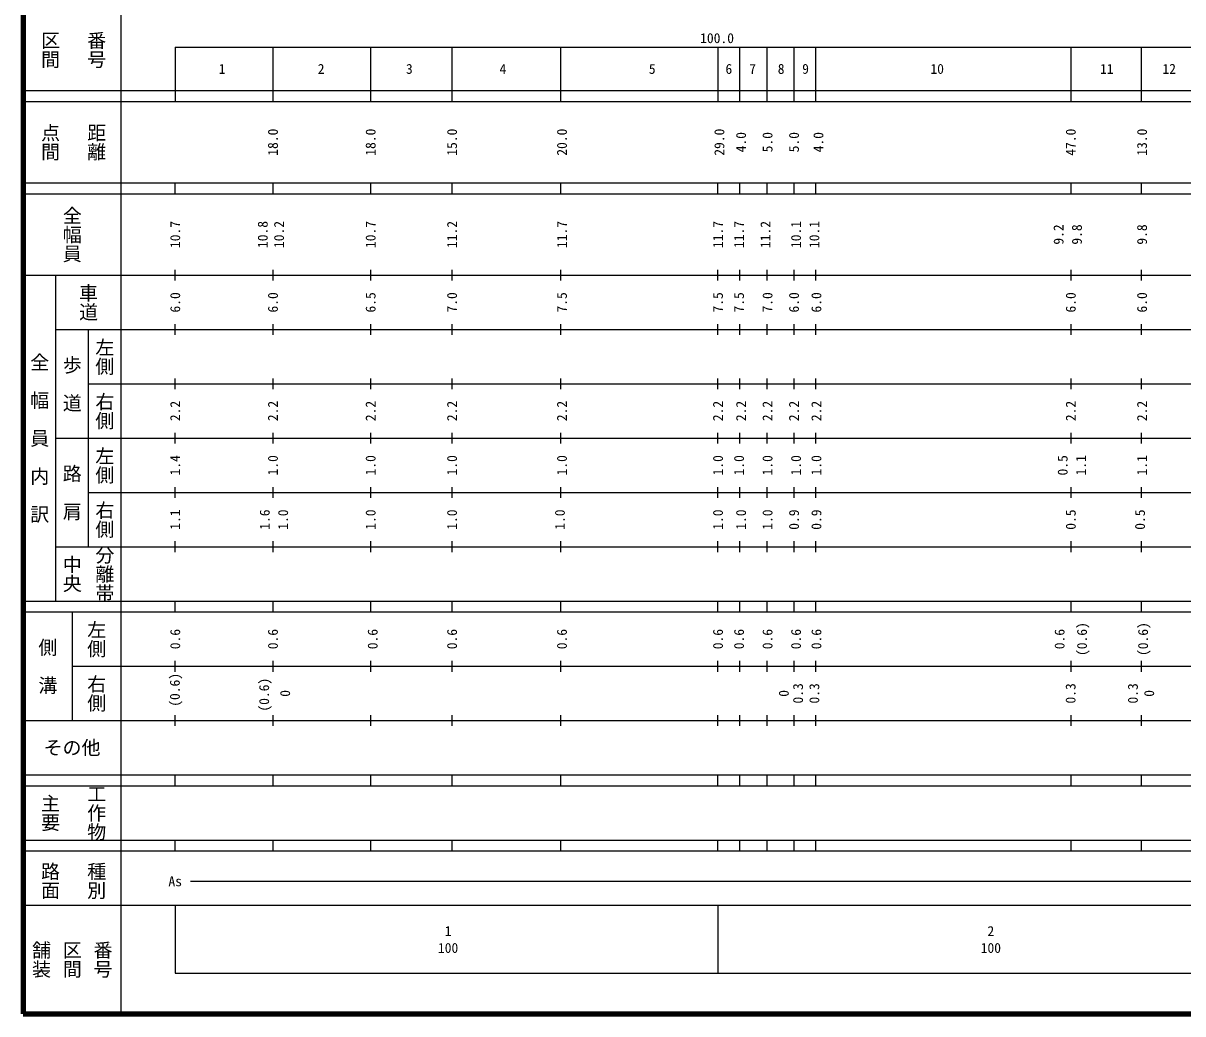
# Model space of a CAD drawing. Units: millimetres on the paper, enlarged 1000 times. Extents: x 40000 to 680000, y 20000 to 380000.
# Drawn here: x 40000 to 253655, y 20000 to 202409 of the extents above; entities that cross this region are included whole.
import ezdxf
from ezdxf.enums import TextEntityAlignment as Align

# ---------------------------------------------------------------- set-up
doc = ezdxf.new("R2010")
doc.units = ezdxf.units.MM
doc.header["$LTSCALE"] = 1000
doc.layers.add('M-TTL', color=2, linetype='Continuous', lineweight=140)
doc.layers.add('M-TTL-BAND', color=7, linetype='Continuous', lineweight=25)
doc.styles.add('@ＭＳ ゴシック', font='')
doc.styles.add('ＭＳ ゴシック', font='')
doc.styles.get('@ＭＳ ゴシック').set_extended_font_data('@MS Gothic')
doc.styles.get('ＭＳ ゴシック').set_extended_font_data('MS Gothic')

msp = doc.modelspace()

# ---------------------------------------------------------------- linework, layer by layer
at = {"layer": 'M-TTL'}
for p, q in [((40000, 380000), (40000, 20000)), ((40000, 20000), (680000, 20000))]:
    msp.add_line(p, q, dxfattribs=at)
at = {"layer": 'M-TTL-BAND'}
for p, q in [((58000, 370000), (58000, 20000)), ((68000, 198000), (579000, 198000)), ((68000, 198000), (68000, 188000)), ((86000, 198000), (86000, 188000)), ((104000, 198000), (104000, 188000)), ((119000, 198000), (119000, 188000)), ((139000, 198000), (139000, 188000)), ((168000, 198000), (168000, 188000)), ((172000, 198000), (172000, 188000)), ((177000, 198000), (177000, 188000)), ((182000, 198000), (182000, 188000)), ((186000, 198000), (186000, 188000)), ((233000, 198000), (233000, 188000)), ((246000, 198000), (246000, 188000)), ((40000, 190000), (579000, 190000)), ((40000, 188000), (579000, 188000)), ((40000, 173000), (579000, 173000)), ((40000, 171000), (579000, 171000)), ((68000, 171000), (68000, 173000)), ((86000, 173000), (86000, 171000)), ((104000, 173000), (104000, 171000)), ((119000, 173000), (119000, 171000)), ((139000, 173000), (139000, 171000)), ((168000, 171000), (168000, 173000)), ((172000, 173000), (172000, 171000)), ((177000, 173000), (177000, 171000)), ((182000, 173000), (182000, 171000)), ((186000, 173000), (186000, 171000)), ((233000, 173000), (233000, 171000)), ((246000, 173000), (246000, 171000)), ((40000, 156000), (579000, 156000)), ((46000, 96000), (46000, 156000)), ((68000, 155000), (68000, 157000)), ((86000, 157000), (86000, 155000)), ((104000, 157000), (104000, 155000)), ((119000, 157000), (119000, 155000)), ((139000, 157000), (139000, 155000)), ((168000, 155000), (168000, 157000)), ((172000, 157000), (172000, 155000)), ((177000, 157000), (177000, 155000)), ((182000, 157000), (182000, 155000)), ((186000, 157000), (186000, 155000)), ((233000, 157000), (233000, 155000)), ((246000, 157000), (246000, 155000)), ((46000, 146000), (579000, 146000)), ((52000, 146000), (52000, 106000)), ((68000, 145000), (68000, 147000)), ((86000, 147000), (86000, 145000)), ((104000, 147000), (104000, 145000)), ((119000, 147000), (119000, 145000)), ((139000, 147000), (139000, 145000)), ((168000, 145000), (168000, 147000)), ((172000, 147000), (172000, 145000)), ((177000, 147000), (177000, 145000)), ((182000, 147000), (182000, 145000)), ((186000, 147000), (186000, 145000)), ((233000, 147000), (233000, 145000)), ((246000, 147000), (246000, 145000)), ((68000, 135000), (68000, 137000)), ((86000, 137000), (86000, 135000)), ((104000, 137000), (104000, 135000)), ((119000, 137000), (119000, 135000)), ((139000, 137000), (139000, 135000)), ((168000, 135000), (168000, 137000)), ((172000, 137000), (172000, 135000)), ((177000, 137000), (177000, 135000)), ((182000, 137000), (182000, 135000)), ((186000, 137000), (186000, 135000)), ((233000, 137000), (233000, 135000)), ((246000, 137000), (246000, 135000)), ((52000, 136000), (579000, 136000)), ((68000, 125000), (68000, 127000)), ((86000, 127000), (86000, 125000)), ((104000, 127000), (104000, 125000)), ((119000, 127000), (119000, 125000)), ((139000, 127000), (139000, 125000)), ((168000, 125000), (168000, 127000)), ((172000, 127000), (172000, 125000)), ((177000, 127000), (177000, 125000)), ((182000, 127000), (182000, 125000)), ((186000, 127000), (186000, 125000)), ((233000, 127000), (233000, 125000)), ((246000, 127000), (246000, 125000)), ((46000, 126000), (579000, 126000)), ((52000, 116000), (579000, 116000)), ((68000, 115000), (68000, 117000)), ((86000, 117000), (86000, 115000)), ((104000, 117000), (104000, 115000)), ((119000, 117000), (119000, 115000)), ((139000, 117000), (139000, 115000)), ((168000, 115000), (168000, 117000)), ((172000, 117000), (172000, 115000)), ((177000, 117000), (177000, 115000)), ((182000, 117000), (182000, 115000)), ((186000, 117000), (186000, 115000)), ((233000, 117000), (233000, 115000)), ((246000, 117000), (246000, 115000)), ((68000, 105000), (68000, 107000)), ((86000, 107000), (86000, 105000)), ((104000, 107000), (104000, 105000)), ((119000, 107000), (119000, 105000)), ((139000, 107000), (139000, 105000)), ((168000, 105000), (168000, 107000)), ((172000, 107000), (172000, 105000)), ((177000, 107000), (177000, 105000)), ((182000, 107000), (182000, 105000)), ((186000, 107000), (186000, 105000)), ((233000, 107000), (233000, 105000)), ((246000, 107000), (246000, 105000)), ((46000, 106000), (579000, 106000)), ((40000, 96000), (579000, 96000)), ((68000, 94000), (68000, 96000)), ((86000, 96000), (86000, 94000)), ((104000, 96000), (104000, 94000)), ((119000, 96000), (119000, 94000)), ((139000, 96000), (139000, 94000)), ((168000, 94000), (168000, 96000)), ((172000, 96000), (172000, 94000)), ((177000, 96000), (177000, 94000)), ((182000, 96000), (182000, 94000)), ((186000, 96000), (186000, 94000)), ((233000, 96000), (233000, 94000)), ((246000, 96000), (246000, 94000)), ((40000, 94000), (579000, 94000)), ((49000, 94000), (49000, 74000)), ((49000, 84000), (579000, 84000)), ((68000, 83000), (68000, 85000)), ((86000, 85000), (86000, 83000)), ((104000, 85000), (104000, 83000)), ((119000, 85000), (119000, 83000)), ((139000, 85000), (139000, 83000)), ((168000, 83000), (168000, 85000)), ((172000, 85000), (172000, 83000)), ((177000, 85000), (177000, 83000)), ((182000, 85000), (182000, 83000)), ((186000, 85000), (186000, 83000)), ((233000, 85000), (233000, 83000)), ((246000, 85000), (246000, 83000)), ((68000, 73000), (68000, 75000)), ((86000, 75000), (86000, 73000)), ((104000, 75000), (104000, 73000)), ((119000, 75000), (119000, 73000)), ((139000, 75000), (139000, 73000)), ((168000, 73000), (168000, 75000)), ((172000, 75000), (172000, 73000)), ((177000, 75000), (177000, 73000)), ((182000, 75000), (182000, 73000)), ((186000, 75000), (186000, 73000)), ((233000, 75000), (233000, 73000)), ((246000, 75000), (246000, 73000)), ((40000, 74000), (579000, 74000)), ((40000, 64000), (579000, 64000)), ((40000, 62000), (579000, 62000)), ((68000, 62000), (68000, 64000)), ((86000, 64000), (86000, 62000)), ((104000, 64000), (104000, 62000)), ((119000, 64000), (119000, 62000)), ((139000, 64000), (139000, 62000)), ((168000, 62000), (168000, 64000)), ((172000, 64000), (172000, 62000)), ((177000, 64000), (177000, 62000)), ((182000, 64000), (182000, 62000)), ((186000, 64000), (186000, 62000)), ((233000, 64000), (233000, 62000)), ((246000, 64000), (246000, 62000)), ((40000, 52000), (579000, 52000)), ((68000, 50000), (68000, 52000)), ((86000, 52000), (86000, 50000)), ((104000, 52000), (104000, 50000)), ((119000, 52000), (119000, 50000)), ((139000, 52000), (139000, 50000)), ((168000, 50000), (168000, 52000)), ((172000, 52000), (172000, 50000)), ((177000, 52000), (177000, 50000)), ((182000, 52000), (182000, 50000)), ((186000, 52000), (186000, 50000)), ((233000, 52000), (233000, 50000)), ((246000, 52000), (246000, 50000)), ((40000, 50000), (579000, 50000)), ((70805, 44406), (565903, 44406)), ((40000, 40000), (579000, 40000)), ((68000, 40000), (68000, 27500)), ((168000, 40000), (168000, 27500)), ((68000, 27500), (579000, 27500))]:
    msp.add_line(p, q, dxfattribs=at)

# ---------------------------------------------------------------- texts
for s, height, rotation, style, p in [('区間', 2566, 270, '@ＭＳ ゴシック', (45000, 197500)), ('番号', 2566, 270, '@ＭＳ ゴシック', (53500, 197500)), ('点間', 2566, 270, '@ＭＳ ゴシック', (45000, 180500)), ('距離', 2566, 270, '@ＭＳ ゴシック', (53500, 180500)), ('18.0', 1833, 90, 'ＭＳ ゴシック', (86002, 180500)), ('18.0', 1833, 90, 'ＭＳ ゴシック', (104003, 180500)), ('15.0', 1833, 90, 'ＭＳ ゴシック', (119003, 180500)), ('20.0', 1833, 90, 'ＭＳ ゴシック', (139254, 180500)), ('29.0', 1833, 90, 'ＭＳ ゴシック', (168255, 180500)), ('4.0', 1833, 90, 'ＭＳ ゴシック', (172255, 180500)), ('5.0', 1833, 90, 'ＭＳ ゴシック', (177131, 180500)), ('5.0', 1833, 90, 'ＭＳ ゴシック', (182006, 180500)), ('4.0', 1833, 90, 'ＭＳ ゴシック', (186506, 180500)), ('47.0', 1833, 90, 'ＭＳ ゴシック', (233008, 180500)), ('13.0', 1833, 90, 'ＭＳ ゴシック', (246133, 180500)), ('全幅員', 2566, 270, '@ＭＳ ゴシック', (49000, 163500)), ('10.7', 1833, 90, 'ＭＳ ゴシック', (68002, 163500)), ('10.8', 1833, 90, 'ＭＳ ゴシック', (84127, 163500)), ('10.2', 1833, 90, 'ＭＳ ゴシック', (87127, 163500)), ('10.7', 1833, 90, 'ＭＳ ゴシック', (104003, 163500)), ('11.2', 1833, 90, 'ＭＳ ゴシック', (119003, 163500)), ('11.7', 1833, 90, 'ＭＳ ゴシック', (139254, 163500)), ('11.7', 1833, 90, 'ＭＳ ゴシック', (168002, 163500)), ('11.7', 1833, 90, 'ＭＳ ゴシック', (171880, 163500)), ('11.2', 1833, 90, 'ＭＳ ゴシック', (176756, 163500)), ('10.1', 1833, 90, 'ＭＳ ゴシック', (182381, 163500)), ('10.1', 1833, 90, 'ＭＳ ゴシック', (185756, 163500)), ('9.2', 1833, 90, 'ＭＳ ゴシック', (230758, 163500)), ('9.8', 1833, 90, 'ＭＳ ゴシック', (234133, 163500)), ('9.8', 1833, 90, 'ＭＳ ゴシック', (246133, 163500)), ('車道', 2566, 270, '@ＭＳ ゴシック', (52000, 151000)), ('6.0', 1833, 90, 'ＭＳ ゴシック', (68002, 151000)), ('6.0', 1833, 90, 'ＭＳ ゴシック', (86002, 151000)), ('6.5', 1833, 90, 'ＭＳ ゴシック', (104003, 151000)), ('7.0', 1833, 90, 'ＭＳ ゴシック', (119003, 151000)), ('7.5', 1833, 90, 'ＭＳ ゴシック', (139254, 151000)), ('7.5', 1833, 90, 'ＭＳ ゴシック', (168002, 151000)), ('7.5', 1833, 90, 'ＭＳ ゴシック', (171880, 151000)), ('7.0', 1833, 90, 'ＭＳ ゴシック', (177131, 151000)), ('6.0', 1833, 90, 'ＭＳ ゴシック', (182006, 151000)), ('6.0', 1833, 90, 'ＭＳ ゴシック', (186131, 151000)), ('6.0', 1833, 90, 'ＭＳ ゴシック', (233008, 151000)), ('6.0', 1833, 90, 'ＭＳ ゴシック', (246133, 151000)), ('左側', 2566, 270, '@ＭＳ ゴシック', (55000, 141000)), ('全\u3000幅\u3000員\u3000内\u3000訳', 2566, 270, '@ＭＳ ゴシック', (43000, 126000)), ('歩\u3000道', 2566, 270, '@ＭＳ ゴシック', (49000, 136000)), ('右側', 2566, 270, '@ＭＳ ゴシック', (55000, 131000)), ('2.2', 1833, 90, 'ＭＳ ゴシック', (68002, 131000)), ('2.2', 1833, 90, 'ＭＳ ゴシック', (86002, 131000)), ('2.2', 1833, 90, 'ＭＳ ゴシック', (104003, 131000)), ('2.2', 1833, 90, 'ＭＳ ゴシック', (119003, 131000)), ('2.2', 1833, 90, 'ＭＳ ゴシック', (139254, 131000)), ('2.2', 1833, 90, 'ＭＳ ゴシック', (168002, 131000)), ('2.2', 1833, 90, 'ＭＳ ゴシック', (172255, 131000)), ('2.2', 1833, 90, 'ＭＳ ゴシック', (177131, 131000)), ('2.2', 1833, 90, 'ＭＳ ゴシック', (182006, 131000)), ('2.2', 1833, 90, 'ＭＳ ゴシック', (186131, 131000)), ('2.2', 1833, 90, 'ＭＳ ゴシック', (233008, 131000)), ('2.2', 1833, 90, 'ＭＳ ゴシック', (246133, 131000)), ('左側', 2566, 270, '@ＭＳ ゴシック', (55000, 121000)), ('1.4', 1833, 90, 'ＭＳ ゴシック', (68002, 121000)), ('1.0', 1833, 90, 'ＭＳ ゴシック', (86002, 121000)), ('1.0', 1833, 90, 'ＭＳ ゴシック', (104003, 121000)), ('1.0', 1833, 90, 'ＭＳ ゴシック', (119003, 121000)), ('1.0', 1833, 90, 'ＭＳ ゴシック', (139254, 121000)), ('1.0', 1833, 90, 'ＭＳ ゴシック', (168002, 121000)), ('1.0', 1833, 90, 'ＭＳ ゴシック', (171880, 121000)), ('1.0', 1833, 90, 'ＭＳ ゴシック', (177131, 121000)), ('1.0', 1833, 90, 'ＭＳ ゴシック', (182381, 121000)), ('1.0', 1833, 90, 'ＭＳ ゴシック', (186131, 121000)), ('0.5', 1833, 90, 'ＭＳ ゴシック', (231508, 121000)), ('1.1', 1833, 90, 'ＭＳ ゴシック', (234883, 121000)), ('1.1', 1833, 90, 'ＭＳ ゴシック', (246133, 121000)), ('路\u3000肩', 2566, 270, '@ＭＳ ゴシック', (49000, 116000)), ('右側', 2566, 270, '@ＭＳ ゴシック', (55000, 111000)), ('1.1', 1833, 90, 'ＭＳ ゴシック', (68002, 111000)), ('1.6', 1833, 90, 'ＭＳ ゴシック', (84502, 111000)), ('1.0', 1833, 90, 'ＭＳ ゴシック', (87877, 111000)), ('1.0', 1833, 90, 'ＭＳ ゴシック', (104003, 111000)), ('1.0', 1833, 90, 'ＭＳ ゴシック', (119003, 111000)), ('1.0', 1833, 90, 'ＭＳ ゴシック', (138879, 111000)), ('1.0', 1833, 90, 'ＭＳ ゴシック', (168002, 111000)), ('1.0', 1833, 90, 'ＭＳ ゴシック', (172255, 111000)), ('1.0', 1833, 90, 'ＭＳ ゴシック', (177131, 111000)), ('0.9', 1833, 90, 'ＭＳ ゴシック', (182006, 111000)), ('0.9', 1833, 90, 'ＭＳ ゴシック', (186131, 111000)), ('0.5', 1833, 90, 'ＭＳ ゴシック', (233008, 111000)), ('0.5', 1833, 90, 'ＭＳ ゴシック', (245758, 111000)), ('分離帯', 2566, 270, '@ＭＳ ゴシック', (55000, 101000)), ('中央', 2566, 270, '@ＭＳ ゴシック', (49000, 101000)), ('左側', 2566, 270, '@ＭＳ ゴシック', (53500, 89000)), ('0.6', 1833, 90, 'ＭＳ ゴシック', (68002, 89000)), ('0.6', 1833, 90, 'ＭＳ ゴシック', (86002, 89000)), ('0.6', 1833, 90, 'ＭＳ ゴシック', (104378, 89000)), ('0.6', 1833, 90, 'ＭＳ ゴシック', (119003, 89000)), ('0.6', 1833, 90, 'ＭＳ ゴシック', (139254, 89000)), ('0.6', 1833, 90, 'ＭＳ ゴシック', (168002, 89000)), ('0.6', 1833, 90, 'ＭＳ ゴシック', (171880, 89000)), ('0.6', 1833, 90, 'ＭＳ ゴシック', (177131, 89000)), ('0.6', 1833, 90, 'ＭＳ ゴシック', (182381, 89000)), ('0.6', 1833, 90, 'ＭＳ ゴシック', (186131, 89000)), ('0.6', 1833, 90, 'ＭＳ ゴシック', (230945, 89000)), ('(0.6)', 1833, 90, 'ＭＳ ゴシック', (235070, 89000)), ('(0.6)', 1833, 90, 'ＭＳ ゴシック', (246321, 89000)), ('側\u3000溝', 2566, 270, '@ＭＳ ゴシック', (44500, 84000)), ('右側', 2566, 270, '@ＭＳ ゴシック', (53500, 79000)), ('(0.6)', 1833, 90, 'ＭＳ ゴシック', (67937, 79649)), ('(0.6)', 1833, 90, 'ＭＳ ゴシック', (84383, 78760)), ('0', 1833, 90, 'ＭＳ ゴシック', (88252, 79000)), ('0', 1833, 90, 'ＭＳ ゴシック', (180131, 79000)), ('0.3', 1833, 90, 'ＭＳ ゴシック', (182756, 79000)), ('0.3', 1833, 90, 'ＭＳ ゴシック', (185756, 79000)), ('0.3', 1833, 90, 'ＭＳ ゴシック', (232973, 79000)), ('0.3', 1833, 90, 'ＭＳ ゴシック', (244446, 79000)), ('0', 1833, 90, 'ＭＳ ゴシック', (247446, 79000)), ('主要', 2566, 270, '@ＭＳ ゴシック', (45000, 57000)), ('工作物', 2566, 270, '@ＭＳ ゴシック', (53500, 57000)), ('路面', 2566, 270, '@ＭＳ ゴシック', (45000, 44500)), ('種別', 2566, 270, '@ＭＳ ゴシック', (53500, 44500)), ('舗装', 2566, 270, '@ＭＳ ゴシック', (43333, 30000)), ('区間', 2566, 270, '@ＭＳ ゴシック', (49000, 30000)), ('番号', 2566, 270, '@ＭＳ ゴシック', (54667, 30000))]:
    msp.add_text(s, height=height, rotation=rotation, dxfattribs=dict(at, style=style)).set_placement(p, align=Align.MIDDLE_CENTER)
at = {"layer": 'M-TTL-BAND', "style": 'ＭＳ ゴシック'}
msp.add_text('100.0', height=1833, dxfattribs=at).set_placement((167844, 198195), align=Align.BOTTOM_CENTER)
for s, height, p in [('1', 1833, (76643, 194000)), ('2', 1833, (94893, 194000)), ('3', 1833, (111144, 194000)), ('4', 1833, (128394, 194000)), ('5', 1833, (155895, 194000)), ('6', 1833, (170017, 194000)), ('7', 1833, (174396, 194000)), ('8', 1833, (179646, 194000)), ('9', 1833, (184146, 194000)), ('10', 1833, (208397, 194000)), ('11', 1833, (239648, 194000)), ('12', 1833, (251149, 194000)), ('その他', 2566, (49000, 69000)), ('As', 1833, (68006, 44406)), ('1', 1833, (118288, 35238)), ('2', 1833, (218288, 35238)), ('100', 1833, (118288, 32131)), ('100', 1833, (218288, 32131))]:
    msp.add_text(s, height=height, dxfattribs=at).set_placement(p, align=Align.MIDDLE_CENTER)

doc.saveas('drawing.dxf')
